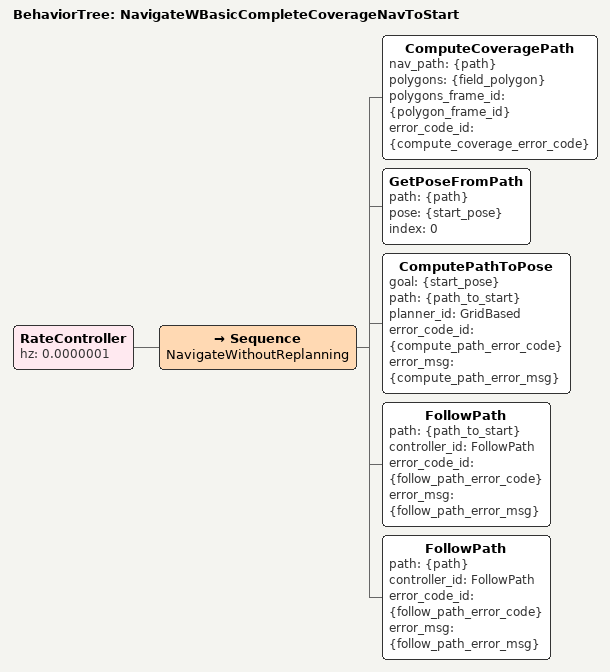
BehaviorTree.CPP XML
<root BTCPP_format="4" main_tree_to_execute="NavigateWBasicCompleteCoverageNavToStart">
  <BehaviorTree ID="NavigateWBasicCompleteCoverageNavToStart">
    <RateController hz="0.0000001"> <!-- once, for demo -->
      <Sequence name="NavigateWithoutReplanning">

         <!-- Compute path to cover fields -->
        <ComputeCoveragePath nav_path="{path}" polygons="{field_polygon}" polygons_frame_id="{polygon_frame_id}" error_code_id="{compute_coverage_error_code}"/>

        <!-- Go to start of path before navigating -->
        <GetPoseFromPath path="{path}" pose="{start_pose}" index="0" />
        <ComputePathToPose goal="{start_pose}" path="{path_to_start}" planner_id="GridBased" error_code_id="{compute_path_error_code}" error_msg="{compute_path_error_msg}"/>
        <FollowPath path="{path_to_start}" controller_id="FollowPath" error_code_id="{follow_path_error_code}" error_msg="{follow_path_error_msg}"/>

        <!-- Follow computed path -->
        <FollowPath path="{path}" controller_id="FollowPath" error_code_id="{follow_path_error_code}" error_msg="{follow_path_error_msg}"/>
      </Sequence>
    </RateController>
  </BehaviorTree>
</root>
